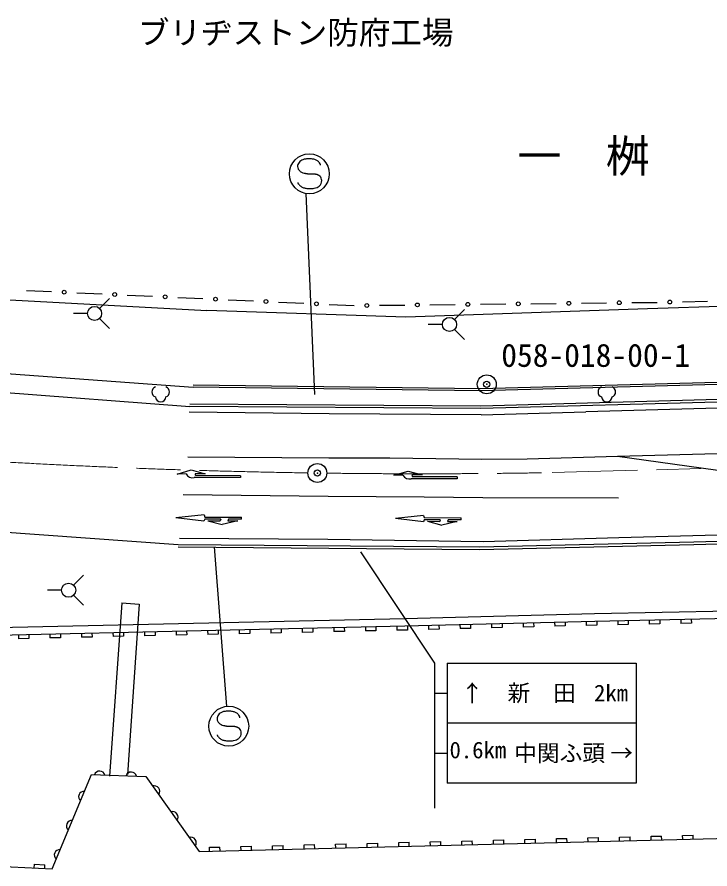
# Model space of a CAD drawing. Units: millimetres, scale not verified. Extents: x 40000 to 680000, y 20000 to 380000.
# Drawn here: x 442266 to 497168, y 248414 to 315878 of the extents above; entities that cross this region are included whole.
import ezdxf
from ezdxf.enums import TextEntityAlignment as Align

# ---------------------------------------------------------------- set-up
doc = ezdxf.new("R2010")
doc.units = ezdxf.units.MM
doc.header["$LTSCALE"] = 1000
doc.header["$PDMODE"] = 32
doc.header["$PDSIZE"] = 500
doc.linetypes.add('CHAIN', pattern=[18.5, 12, -1.5, 3.5, -1.5])
for name, color, linetype, lineweight in [('M-BGD', 7, 'Continuous', 25), ('M-BGD-EXST', 7, 'Continuous', 25), ('M-BMK', 2, 'CHAIN', 13), ('M-BMK-SRVR', 3, 'Continuous', 25), ('M-STR-STRC', 7, 'Continuous', 25)]:
    doc.layers.add(name, color=color, linetype=linetype, lineweight=lineweight)
doc.layers.add('M-BMK-HTXT', color=7, linetype='Continuous')
doc.layers.add('M-OTRS', color=6, linetype='Continuous')
doc.styles.add('ＭＳ ゴシック', font='')
doc.styles.get('ＭＳ ゴシック').set_extended_font_data('MS Gothic')

msp = doc.modelspace()

# ---------------------------------------------------------------- linework, layer by layer
at = {"layer": 'M-BGD'}
for p, q in [((418796, 294703), (457304, 292644)), ((443012, 294225), (445009, 294133)), ((447007, 294041), (449005, 293949)), ((451003, 293857), (453001, 293765)), ((454999, 293673), (456997, 293581)), ((458995, 293489), (460992, 293397)), ((462990, 293305), (464988, 293212)), ((466986, 293120), (468984, 293028)), ((470984, 293050), (472984, 293071)), ((474984, 293093), (476984, 293114)), ((478983, 293135), (480983, 293157)), ((482983, 293178), (484983, 293200)), ((486983, 293221), (488983, 293242)), ((490983, 293264), (492983, 293285)), ((512111, 293436), (492228, 292779)), ((494982, 293335), (496981, 293385)), ((473060, 292108), (457304, 292644)), ((492228, 292779), (473060, 292108)), ((421591, 289097), (456224, 286568)), ((421528, 287699), (455948, 285026)), ((523288, 287615), (478982, 286435)), ((523281, 287465), (478986, 286285)), ((478982, 286435), (456223, 286718)), ((478986, 286285), (456224, 286568)), ((523471, 286287), (479012, 285073)), ((523291, 286082), (479016, 284873)), ((479012, 285073), (455945, 285226)), ((479016, 284873), (455948, 285026)), ((420755, 276549), (455023, 274118)), ((495896, 274309), (521319, 275053)), ((495902, 274109), (521325, 274853)), ((455021, 273918), (478917, 273721)), ((455023, 274118), (478918, 273921)), ((478912, 273921), (495897, 274309)), ((478917, 273721), (495902, 274109)), ((450557, 269476), (449599, 255771)), ((450557, 269476), (451949, 269379)), ((451949, 269379), (451006, 255885)), ((488027, 268618), (472988, 268233)), ((506500, 269004), (488030, 268618)), ((472990, 268233), (421409, 267083)), ((488042, 268019), (473004, 267633)), ((482359, 267873), (482367, 267573)), ((483192, 267894), (483200, 267594)), ((484858, 267937), (484866, 267637)), ((485691, 267958), (485699, 267658)), ((487358, 268001), (487365, 267701)), ((506512, 268405), (488042, 268019)), ((488191, 268022), (488198, 267722)), ((489857, 268057), (489863, 267757)), ((490690, 268074), (490696, 267774)), ((492356, 268109), (492363, 267809)), ((493190, 268126), (493196, 267826)), ((494856, 268161), (494862, 267861)), ((495695, 267878), (494862, 267861)), ((495689, 268178), (495695, 267878)), ((473004, 267633), (421542, 266486)), ((452367, 267173), (452374, 266873)), ((453200, 267192), (453207, 266892)), ((454867, 267229), (454873, 266929)), ((455700, 267247), (455707, 266947)), ((457366, 267284), (457373, 266985)), ((458199, 267303), (458206, 267003)), ((459865, 267340), (459872, 267040)), ((460699, 267359), (460705, 267059)), ((462365, 267396), (462372, 267096)), ((463198, 267415), (463205, 267115)), ((464864, 267452), (464871, 267152)), ((465704, 267170), (464871, 267152)), ((465697, 267470), (465704, 267170)), ((467364, 267507), (467370, 267207)), ((468203, 267226), (467370, 267207)), ((468197, 267526), (468203, 267226)), ((469863, 267563), (469870, 267263)), ((470703, 267282), (469870, 267263)), ((470696, 267582), (470703, 267282)), ((472362, 267619), (472369, 267319)), ((473202, 267337), (472369, 267319)), ((473196, 267637), (473202, 267337)), ((474862, 267681), (474869, 267381)), ((475702, 267402), (474869, 267381)), ((475695, 267702), (475702, 267402)), ((477361, 267745), (477368, 267445)), ((478202, 267466), (477368, 267445)), ((478194, 267766), (478202, 267466)), ((479860, 267809), (479868, 267509)), ((480701, 267530), (479868, 267509)), ((480693, 267830), (480701, 267530)), ((483200, 267594), (482367, 267573)), ((485699, 267658), (484866, 267637)), ((488198, 267722), (487365, 267701)), ((490696, 267774), (489863, 267757)), ((493196, 267826), (492363, 267809)), ((442370, 266950), (442377, 266650)), ((443210, 266669), (442377, 266650)), ((443203, 266969), (443210, 266669)), ((444869, 267006), (444876, 266706)), ((445709, 266725), (444876, 266706)), ((445702, 267024), (445709, 266725)), ((447369, 267062), (447375, 266762)), ((448208, 266780), (447375, 266762)), ((448202, 267080), (448208, 266780)), ((449868, 267117), (449875, 266817)), ((450708, 266836), (449875, 266817)), ((450701, 267136), (450708, 266836)), ((453207, 266892), (452374, 266873)), ((455707, 266947), (454873, 266929)), ((458206, 267003), (457373, 266985)), ((460705, 267059), (459872, 267040)), ((463205, 267115), (462372, 267096)), ((445048, 248414), (448166, 255888)), ((448166, 255888), (452465, 255748)), ((452465, 255748), (456687, 249809)), ((456687, 249809), (566658, 252551)), ((492501, 251002), (493334, 251023)), ((492509, 250702), (492501, 251002)), ((493342, 250723), (493334, 251023)), ((495001, 251064), (495834, 251085)), ((495008, 250765), (495001, 251064)), ((495841, 250785), (495834, 251085)), ((465010, 250317), (465843, 250338)), ((465017, 250017), (465010, 250317)), ((465850, 250038), (465843, 250338)), ((467509, 250379), (468342, 250400)), ((467517, 250079), (467509, 250379)), ((468350, 250100), (468342, 250400)), ((470008, 250441), (470841, 250462)), ((470016, 250142), (470008, 250441)), ((470849, 250162), (470841, 250462)), ((472508, 250504), (473341, 250525)), ((472515, 250204), (472508, 250504)), ((473348, 250225), (473341, 250525)), ((475007, 250566), (475840, 250587)), ((475014, 250266), (475007, 250566)), ((475847, 250287), (475840, 250587)), ((477506, 250628), (478339, 250649)), ((477513, 250328), (477506, 250628)), ((478347, 250349), (478339, 250649)), ((480005, 250691), (480838, 250711)), ((480013, 250391), (480005, 250691)), ((480846, 250412), (480838, 250711)), ((482504, 250753), (483338, 250774)), ((482512, 250453), (482504, 250753)), ((483345, 250474), (483338, 250774)), ((485004, 250815), (485837, 250836)), ((485011, 250515), (485004, 250815)), ((485844, 250536), (485837, 250836)), ((487503, 250878), (488336, 250898)), ((487510, 250578), (487503, 250878)), ((488343, 250598), (488336, 250898)), ((490002, 250940), (490835, 250961)), ((490010, 250640), (490002, 250940)), ((490843, 250661), (490835, 250961)), ((457512, 250130), (458345, 250151)), ((457520, 249830), (457512, 250130)), ((458353, 249851), (458345, 250151)), ((460011, 250192), (460845, 250213)), ((460019, 249892), (460011, 250192)), ((460852, 249913), (460845, 250213)), ((462511, 250255), (463344, 250275)), ((462518, 249955), (462511, 250255)), ((463351, 249975), (463344, 250275)), ((425326, 249436), (445048, 248414)), ((443635, 248488), (443650, 248787)), ((443650, 248787), (444482, 248744)), ((444467, 248444), (444482, 248744))]:
    msp.add_line(p, q, dxfattribs=at)
for centre in [(446008, 294087), (450004, 293903), (454000, 293719), (457996, 293535), (461991, 293351), (465987, 293166), (469984, 293039), (473984, 293082), (477983, 293125), (481983, 293167), (485983, 293210), (489983, 293253), (493982, 293310)]:
    msp.add_circle(centre, 150, dxfattribs=at)
for centre, start, end in [((448813, 255727), 16.62048, 159.63603), ((451312, 255646), 16.62048, 159.63603), ((447583, 254129), 85.84178, 228.85733), ((453134, 254566), 323.90268, 106.91823), ((454583, 252528), 323.90268, 106.91823), ((446620, 251822), 85.84178, 228.85733), ((456031, 250491), 323.90268, 106.91823), ((445658, 249514), 85.84178, 228.85733)]:
    msp.add_arc(centre, 439, start, end, dxfattribs=at)
at = {"layer": 'M-BGD-EXST'}
for p, q in [((465159, 301903), (465833, 285986)), ((448807, 292799), (449599, 293591)), ((447851, 292404), (446732, 292404)), ((476927, 291930), (477719, 292721)), ((448807, 292008), (449599, 291216)), ((475971, 291534), (474852, 291534)), ((476927, 291138), (477719, 290346)), ((457897, 273911), (458868, 261290)), ((446753, 270882), (447545, 271674)), ((445798, 270487), (444678, 270487)), ((446753, 270091), (447545, 269299))]:
    msp.add_line(p, q, dxfattribs=at)
for points in [[(465007, 303517), (465047, 303510), (465087, 303502), (465127, 303495), (465167, 303488), (465207, 303482), (465248, 303476), (465288, 303471), (465328, 303467), (465368, 303463), (465409, 303461), (465442, 303460), (465475, 303459), (465509, 303459), (465542, 303459), (465576, 303460), (465609, 303460), (465642, 303461), (465676, 303461), (465709, 303461), (465743, 303461), (465761, 303460), (465780, 303459), (465798, 303458), (465817, 303457), (465835, 303456), (465854, 303454), (465872, 303452), (465890, 303450), (465909, 303447), (465927, 303445), (465938, 303443), (465949, 303441), (465960, 303438), (465971, 303436), (465982, 303434), (465993, 303431), (466003, 303428), (466014, 303426), (466025, 303423), (466036, 303419), (466045, 303416), (466055, 303413), (466064, 303410), (466073, 303406), (466083, 303402), (466092, 303399), (466101, 303395), (466110, 303391), (466120, 303387), (466129, 303382), (466138, 303378), (466147, 303373), (466156, 303369), (466165, 303364), (466174, 303359), (466183, 303354), (466191, 303348), (466200, 303342), (466208, 303336), (466216, 303330), (466221, 303326), (466227, 303321), (466232, 303316), (466237, 303311), (466242, 303306), (466247, 303301), (466252, 303296), (466257, 303291), (466262, 303285), (466267, 303280)], [(464611, 302606), (464603, 302618), (464595, 302630), (464587, 302642), (464580, 302655), (464573, 302667), (464566, 302680), (464560, 302692), (464554, 302705), (464549, 302718), (464545, 302732), (464542, 302744), (464540, 302756), (464537, 302769)], [(458623, 259777), (458663, 259769), (458703, 259762), (458743, 259755), (458783, 259748), (458824, 259741), (458864, 259735), (458904, 259730), (458944, 259726), (458985, 259722), (459025, 259720), (459058, 259719), (459092, 259718), (459125, 259718), (459158, 259719), (459192, 259719), (459225, 259720), (459259, 259720), (459292, 259721), (459325, 259720), (459359, 259720), (459377, 259719), (459396, 259719), (459414, 259718), (459433, 259717), (459451, 259715), (459470, 259713), (459488, 259711), (459507, 259709), (459525, 259707), (459543, 259704), (459554, 259702), (459565, 259700), (459576, 259698), (459587, 259696), (459598, 259693), (459609, 259691), (459620, 259688), (459630, 259685), (459641, 259682), (459652, 259679), (459661, 259676), (459671, 259672), (459680, 259669), (459690, 259665), (459699, 259662), (459708, 259658), (459717, 259654), (459727, 259650), (459736, 259646), (459745, 259642), (459754, 259637), (459763, 259633), (459772, 259628), (459781, 259623), (459790, 259618), (459799, 259613), (459808, 259607), (459816, 259602), (459824, 259596), (459832, 259589), (459838, 259585), (459843, 259580), (459848, 259575), (459853, 259570), (459859, 259565), (459864, 259560), (459869, 259555), (459874, 259550), (459879, 259545), (459884, 259539)], [(458227, 258865), (458219, 258877), (458211, 258889), (458204, 258902), (458196, 258914), (458189, 258926), (458182, 258939), (458176, 258952), (458171, 258965), (458166, 258978), (458162, 258991), (458158, 259003), (458156, 259016), (458154, 259028)]]:
    msp.add_lwpolyline(points, dxfattribs=at)
for centre, radius in [((465427, 303461), 1580), ((448411, 292404), 560), ((476531, 291534), 560), ((446357, 270487), 560), ((459044, 259720), 1580)]:
    msp.add_circle(centre, radius, dxfattribs=at)
for centre, radius, start, end in [((464954, 304048), 459, 150.0708, 170.82171), ((465228, 303888), 776, 135.15085, 149.93667), ((465073, 304056), 548, 114.63796, 136.08554), ((465232, 303704), 934, 100.05395, 114.52623), ((465374, 302926), 1725, 90.54544, 100.1869), ((465404, 302666), 1986, 82.47698, 91.3279), ((465521, 303524), 1120, 69.27414, 82.6429), ((465683, 303952), 662, 50.33996, 69.2792), ((465693, 303981), 633, 40.39427, 49.36849), ((465566, 303838), 823, 31.07407, 42.21432), ((466017, 304110), 297, 15.48494, 31.07407), ((464968, 304060), 471, 172.36814, 193.72008), ((464967, 304060), 470, 193.7824, 222.17001), ((465139, 304217), 704, 222.25697, 242.81644), ((465285, 304506), 1027, 242.95506, 254.28289), ((466147, 304154), 160, 353.24514, 12.74605), ((465861, 302914), 547, 0.82024, 42.03911), ((465857, 302901), 552, 338.2637, 2.05452), ((465170, 303042), 709, 217.94831, 228.20445), ((465183, 303075), 742, 229.12381, 248.26742), ((465333, 303454), 1151, 248.31346, 261.14941), ((465452, 304232), 1937, 261.2217, 270.98278), ((465480, 304305), 2010, 270.15164, 279.41634), ((465622, 303437), 1130, 279.49367, 291.46503), ((465788, 303015), 677, 291.45807, 309.06252), ((465869, 302908), 543, 309.52638, 337.1503), ((453371, 286188), 419, 109.56481, 250.43519), ((453927, 286188), 419, 289.56481, 70.43519), ((488718, 286188), 419, 109.56481, 250.43519), ((489274, 286188), 419, 289.56481, 70.43519), ((453649, 285818), 419, 183.27315, 356.72685), ((488996, 285818), 419, 183.27315, 356.72685), ((458570, 260308), 459, 150.0708, 170.82171), ((458844, 260148), 776, 135.15085, 149.93667), ((458689, 260315), 548, 114.63796, 136.08554), ((458848, 259963), 934, 100.05395, 114.52623), ((458991, 259185), 1725, 90.54544, 100.1869), ((459020, 258925), 1986, 82.47698, 91.3279), ((459137, 259783), 1120, 69.27414, 82.6429), ((459299, 260211), 662, 50.33996, 69.2792), ((459309, 260241), 633, 40.39427, 49.36849), ((459182, 260097), 823, 31.07407, 42.21432), ((459633, 260369), 297, 15.48494, 31.07407), ((459763, 260413), 160, 353.24514, 12.74605), ((458584, 260319), 471, 172.36814, 193.72008), ((458583, 260319), 470, 193.7824, 222.17001), ((458756, 260477), 704, 222.25697, 242.81644), ((458901, 260766), 1027, 242.95506, 254.28289), ((459477, 259173), 547, 0.82024, 42.03911), ((459473, 259160), 552, 338.2637, 2.05452), ((458786, 259301), 709, 217.94831, 228.20445), ((458799, 259334), 742, 229.12381, 248.26742), ((458949, 259714), 1151, 248.31346, 261.14941), ((459068, 260491), 1937, 261.2217, 270.98278), ((459096, 260564), 2010, 270.15164, 279.41634), ((459239, 259696), 1130, 279.49367, 291.46503), ((459404, 259274), 677, 291.45807, 309.06252), ((459485, 259167), 543, 309.52638, 337.1503)]:
    msp.add_arc(centre, radius, start, end, dxfattribs=at)
at = {"layer": 'M-BMK'}
msp.add_line((565406, 282066), (484654, 279800), dxfattribs=at)
for start, end in [(264.65018, 269.11435), (269.26123, 271.00864)]:
    msp.add_arc((474355, 864804), 585095, start, end, dxfattribs=at)
at = {"layer": 'M-BMK-SRVR'}
for centre in [(479482, 286793), (466061, 279768)]:
    msp.add_circle(centre, 750, dxfattribs=at)
at = {"layer": 'M-OTRS'}
for p in [(479482, 286793), (466061, 279768)]:
    msp.add_point(p, dxfattribs=at)
at = {"layer": 'M-STR-STRC'}
for p, q in [((520997, 285576), (487323, 284614)), ((466990, 284459), (455904, 284584)), ((479043, 284367), (466990, 284459)), ((479043, 284367), (487323, 284614)), ((526974, 282076), (489829, 281074)), ((466965, 280940), (455787, 281029)), ((471811, 280946), (466965, 280940)), ((479093, 280852), (471811, 280946)), ((482696, 280854), (479093, 280852)), ((489829, 281074), (482696, 280854)), ((506262, 278805), (489829, 281074)), ((454950, 279684), (456076, 280009)), ((456076, 280009), (457182, 279717)), ((455659, 279695), (454950, 279684)), ((459965, 279405), (456314, 279414)), ((457182, 279717), (456368, 279705)), ((459966, 279557), (456431, 279566)), ((459966, 279557), (459965, 279405)), ((472128, 279588), (473254, 279912)), ((472837, 279598), (472128, 279588)), ((473254, 279912), (474361, 279620)), ((477144, 279309), (473493, 279318)), ((474361, 279620), (473546, 279609)), ((477144, 279461), (473610, 279470)), ((477144, 279461), (477144, 279309)), ((455437, 278056), (466925, 277931)), ((466925, 277931), (474535, 277871)), ((474535, 277871), (479180, 277818)), ((479180, 277818), (489927, 277816)), ((457081, 276450), (454860, 276207)), ((457080, 275950), (454860, 276207)), ((457137, 276115), (457080, 275950)), ((457081, 276450), (457138, 276285)), ((458406, 276111), (457137, 276115)), ((457138, 276285), (460058, 276277)), ((457392, 275995), (458357, 275985)), ((457392, 275995), (458519, 275686)), ((458406, 276111), (458357, 275985)), ((459755, 275970), (458519, 275686)), ((459022, 276109), (458972, 275978)), ((458972, 275978), (459755, 275970)), ((460058, 276106), (459022, 276109)), ((460058, 276106), (460058, 276277)), ((474477, 276406), (472256, 276163)), ((474476, 275906), (472256, 276163)), ((474533, 276070), (474476, 275906)), ((474477, 276406), (474533, 276241)), ((474533, 276241), (477454, 276232)), ((475801, 276067), (474533, 276070)), ((474787, 275951), (475752, 275941)), ((474787, 275951), (475915, 275642)), ((475801, 276067), (475752, 275941)), ((476418, 276065), (476367, 275934)), ((476367, 275934), (477151, 275926)), ((477454, 276062), (476418, 276065)), ((477454, 276062), (477454, 276232)), ((477151, 275926), (475915, 275642)), ((466887, 274513), (455127, 274593)), ((489955, 274643), (479211, 274328)), ((506367, 275060), (489955, 274643)), ((479211, 274328), (466887, 274513)), ((469473, 273535), (475333, 264721)), ((475333, 264721), (475333, 253221)), ((476333, 264721), (491333, 264721)), ((476333, 264721), (476333, 255221)), ((491333, 264721), (491333, 255221)), ((475333, 262346), (476333, 262346)), ((491333, 259971), (476333, 259971)), ((475333, 257596), (476333, 257596)), ((491333, 255221), (476333, 255221))]:
    msp.add_line(p, q, dxfattribs=at)
for centre, radius, start, end in [((456163, 279967), 573, 208.3815, 285.29882), ((456544, 279702), 176, 179.01237, 230.31983), ((473341, 279871), 573, 208.3815, 285.29882), ((473722, 279606), 176, 179.0127, 230.31983)]:
    msp.add_arc(centre, radius, start, end, dxfattribs=at)

# ---------------------------------------------------------------- texts
at = {"layer": 'M-BMK-HTXT', "style": 'ＭＳ ゴシック'}
for s, height, p in [('ブリヂストン防府工場', 1833, (476848, 313185)), ('一\u3000桝', 2566, (492399, 302817))]:
    msp.add_text(s, height=height, dxfattribs=at).set_placement(p, align=Align.BOTTOM_RIGHT)
at = {"layer": 'M-BMK-SRVR', "style": 'ＭＳ ゴシック'}
msp.add_text('058-018-00-1', height=1833, dxfattribs=at).set_placement((488112, 289093), align=Align.MIDDLE_CENTER)
at = {"layer": 'M-STR-STRC', "style": 'ＭＳ ゴシック'}
for s, p in [('↑', (478333, 262346)), ('新\u3000田', (483833, 262346)), ('2km', (489333, 262346)), ('中関ふ頭', (485255, 257596)), ('→', (490166, 257596))]:
    msp.add_text(s, height=1320, dxfattribs=at).set_placement(p, align=Align.MIDDLE_CENTER)
msp.add_text('0.6km', height=1320, dxfattribs=at).set_placement((476533, 258496), align=Align.TOP_LEFT)

doc.saveas('drawing.dxf')
